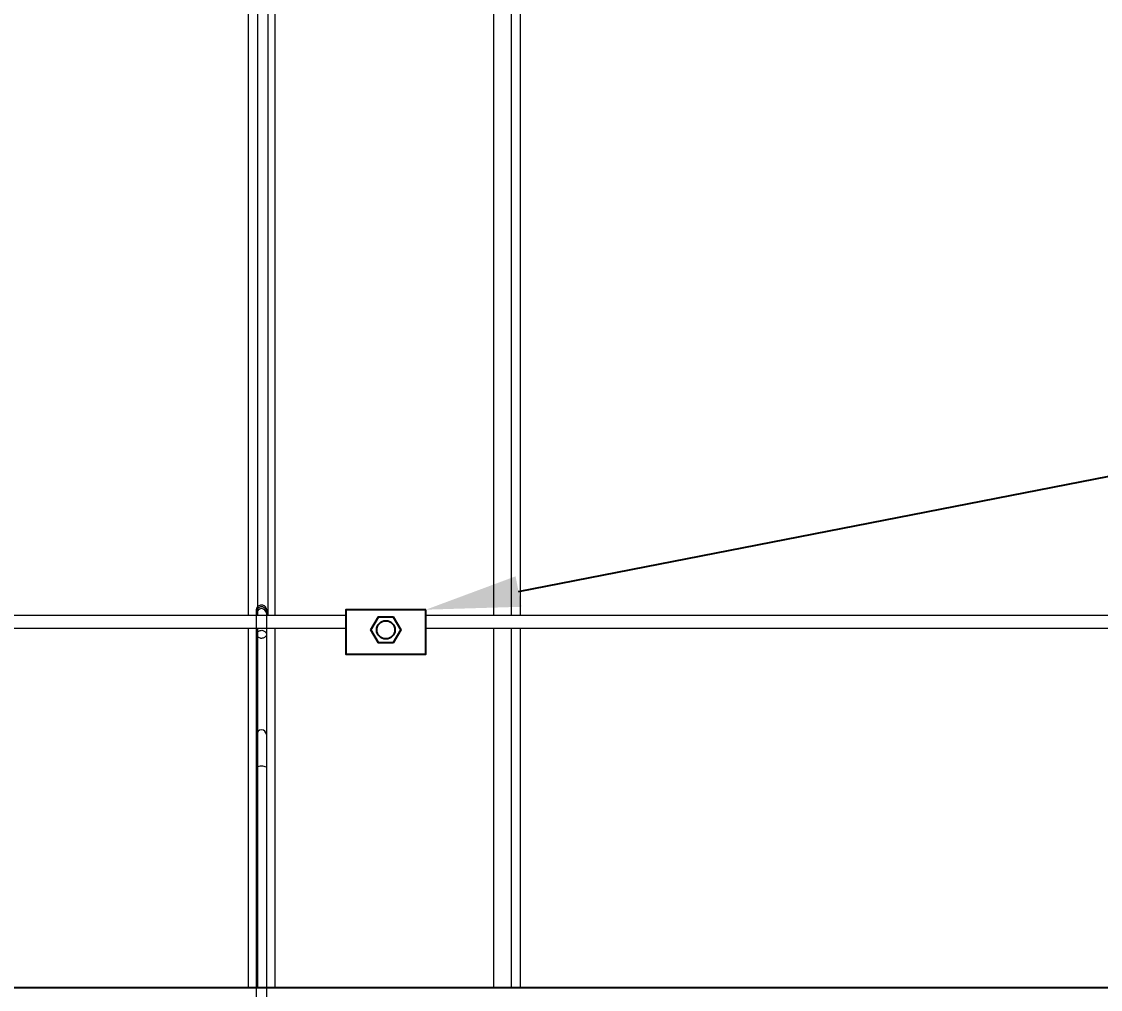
# Model space of a CAD drawing. Header units: feet. Extents: x -17 to 1389, y -162 to 787.
# Drawn here: x 556.53 to 579.38, y 54.14 to 74.65 of the extents above; entities that cross this region are included whole.
import ezdxf
from ezdxf import colors
from ezdxf.entities.mleader import LeaderData, LeaderLine
from ezdxf.math import Vec2, Vec3

# ---------------------------------------------------------------- set-up
doc = ezdxf.new("R2010")
doc.units = ezdxf.units.FT
doc.header["$MEASUREMENT"] = 0
for name, color, linetype in [('ATI CENTER SUPPORT', 7, 'Continuous'), ('DC STRING CABLES', 30, 'Continuous'), ('G-ANNO-TEXT', 1, 'Continuous'), ('S-STEL-ANGL', 3, 'Continuous'), ('WIRE MANAGEMENT', 4, 'Continuous')]:
    doc.layers.add(name, color=color, linetype=linetype)
doc.styles.add('NEI-A', font='arial.ttf')

msp = doc.modelspace()

# ---------------------------------------------------------------- linework, layer by layer
at = {"layer": 'ATI CENTER SUPPORT', "color": 8, "linetype": 'Continuous', "lineweight": 15}
for p, q in [((561.33204, 84.04874), (561.33204, 62.07168)), ((561.52458, 82.455), (561.52458, 62.07168)), ((561.74711, 82.07062), (561.74711, 62.07168)), ((561.89486, 82.07062), (561.89486, 62.07168))]:
    msp.add_line(p, q, dxfattribs=at)
for points in [[(561.33204, 61.7936), (561.33204, 54.16813)], [(561.52458, 61.7936), (561.52458, 54.16813)], [(561.89486, 61.7936), (561.89486, 54.16813)], [(566.52577, 61.7936), (566.52577, 54.16813)], [(566.89605, 61.7936), (566.89605, 54.16813)], [(567.08859, 61.7936), (567.08859, 54.16813)]]:
    msp.add_lwpolyline(points, dxfattribs=at)
at = {"layer": 'DC STRING CABLES', "flags": 128}
msp.add_lwpolyline([(525.71551, 54.18052), (597.50695, 54.18052)], dxfattribs=at)
at = {"layer": 'S-STEL-ANGL', "flags": 128}
msp.add_lwpolyline([(563.9285, 61.76205), (564.08651, 62.03574), (564.40255, 62.03574), (564.56056, 61.76205), (564.40255, 61.48835), (564.08651, 61.48835)], close=True, dxfattribs=at)
at = {"layer": 'S-STEL-ANGL'}
msp.add_circle((564.24453, 61.76205), 0.19298, dxfattribs=at)
at = {"layer": 'WIRE MANAGEMENT', "color": 4, "linetype": 'Continuous', "lineweight": 18}
for p, q in [((525.71551, 62.07168), (563.39637, 62.07168)), ((561.50695, 61.66708), (561.50695, 62.15055)), ((561.71551, 62.15055), (561.71551, 62.11621)), ((561.71551, 62.11288), (561.71551, 61.66708)), ((565.09269, 62.07168), (597.50695, 62.07168)), ((563.39637, 61.7936), (525.71551, 61.7936)), ((597.50695, 61.7936), (565.09269, 61.7936)), ((561.50695, 53.07885), (561.50695, 61.66708)), ((561.71551, 61.66708), (561.71551, 53.07885))]:
    msp.add_line(p, q, dxfattribs=at)
for centre, radius, start, end in [((561.61123, 62.10709), 0.10444, 3.131875, 176.868125), ((561.61105, 59.53725), 0.10422, 89.90163, 177.258081), ((561.61141, 59.53725), 0.10422, 2.741919, 90.09837), ((561.58756, 58.72442), 0.14854, 80.828011, 122.864295), ((561.63491, 58.72442), 0.14854, 57.135705, 99.171989)]:
    msp.add_arc(centre, radius, start, end, dxfattribs=at)
for points, knots in [([(561.50695, 62.1128), (561.5077, 62.13749), (561.50889, 62.17708), (561.52921, 62.21606), (561.54411, 62.2305), (561.55099, 62.23605), (561.55809, 62.24084), (561.57241, 62.2489), (561.59567, 62.2569), (561.6204, 62.2567), (561.63645, 62.25301), (561.64859, 62.24891), (561.67382, 62.23551), (561.69794, 62.2035), (561.71299, 62.1582), (561.71461, 62.12902), (561.71551, 62.1128)], [0, 0, 0, 0, 0.18466402, 0.29600473, 0.31907598, 0.34123923, 0.36268421, 0.38369812, 0.46540883, 0.5451378, 0.56661738, 0.58970448, 0.6418362, 0.78024257, 0.87785996, 1, 1, 1, 1]), ([(561.507, 62.11298), (561.50699, 62.11629), (561.50699, 62.13184), (561.50713, 62.15739), (561.50739, 62.18733), (561.50886, 62.2115), (561.51472, 62.2286), (561.52166, 62.24137), (561.5323, 62.25619), (561.55106, 62.27385), (561.58068, 62.28927), (561.61571, 62.29438), (561.65017, 62.28606), (561.6742, 62.27114), (561.68907, 62.25669), (561.69987, 62.24304), (561.71487, 62.21281), (561.7156, 62.1675), (561.71554, 62.13147), (561.71551, 62.11621)], [0, 0, 0, 0, 0.02105151, 0.09895176, 0.16253199, 0.21185965, 0.25210869, 0.27631863, 0.30421928, 0.36790042, 0.43829013, 0.51369457, 0.58781377, 0.65922098, 0.69086285, 0.71944439, 0.76969645, 0.90242217, 1, 1, 1, 1]), ([(561.50729, 62.11545), (561.50746, 62.11764), (561.50791, 62.12335), (561.50505, 62.13126), (561.50822, 62.13355), (561.50837, 62.13366)], [0, 0, 0, 0, 0.37124697, 0.96881337, 1, 1, 1, 1]), ([(561.58664, 61.58437), (561.59482, 61.58308), (561.61423, 61.58001), (561.645, 61.58523), (561.67588, 61.59962), (561.70111, 61.62229), (561.71605, 61.65135), (561.71586, 61.68083), (561.70452, 61.70598), (561.68458, 61.72802), (561.65543, 61.74554), (561.62036, 61.75413), (561.58534, 61.75114), (561.55382, 61.73883), (561.52707, 61.71845), (561.50976, 61.69193), (561.5053, 61.66387), (561.51189, 61.6388), (561.52784, 61.61574), (561.55287, 61.59517), (561.57486, 61.58814), (561.58664, 61.58437)], [0, 0, 0, 0, 0.04193154, 0.099477, 0.15531906, 0.21333136, 0.26895792, 0.3159218, 0.35787466, 0.40647399, 0.46486042, 0.52824587, 0.58674798, 0.64065834, 0.6982008, 0.75522703, 0.79695093, 0.83888666, 0.88358568, 0.93767617, 1, 1, 1, 1]), ([(561.50716, 60.25957), (561.50708, 60.26583), (561.50683, 60.28521), (561.5069, 60.30458), (561.50695, 60.31771)], [0, 0, 0, 0, 0.3227955, 1, 1, 1, 1])]:
    msp.add_open_spline(points, degree=3, knots=knots, dxfattribs=at)

# ---------------------------------------------------------------- leaders
at = {"layer": 'G-ANNO-TEXT'}
ml = msp.add_multileader_mtext('Standard', dxfattribs=at)
ml.set_content('(TYP.) HANGER WIRE SUPPORT ROD', color=256, style='NEI-A')
ml.set_leader_properties()
ml.build(insert=Vec2(0, 0))
ml.multileader.update_dxf_attribs({"dogleg_length": 0.89968, "arrow_head_size": 2})
ctx = ml.context
ctx.base_point, ctx.char_height, ctx.arrow_head_size, ctx.landing_gap_size, ctx.plane_origin = Vec3(580.46496, 65.02279), 1, 2, 1.53573, Vec3(651.98235, -3.33674)
notes = []
notes.append((ctx, [(1, (1, 1, 0), (579.56528, 65.02279), (1, 0), 0.89968, [(0, [(565.09269, 62.18987)], 0, [])])]))
ctx.mtext.insert, ctx.mtext.width, ctx.mtext.flow_direction = Vec3(582.0007, 65.53131), 14.9636153, 5
ctx.mtext.has_bg_fill, ctx.mtext.bg_color, ctx.mtext.bg_scale_factor, ctx.mtext.bg_transparency, ctx.mtext.use_window_bg_color = 1, -1073741824, 1.5, 0, 1
for ctx, leaders in notes:
    for number, flags, end, landing, length, lines in leaders:
        leader = LeaderData()
        leader.index, (leader.has_last_leader_line, leader.has_dogleg_vector, leader.attachment_direction) = number, flags
        leader.last_leader_point, leader.dogleg_vector, leader.dogleg_length = Vec3(end), Vec3(landing), length
        for number, points, colour, breaks in lines:
            line = LeaderLine()
            line.index, line.vertices, line.color, line.breaks = number, Vec3.list(points), colors.encode_raw_color(colour), breaks
            leader.lines.append(line)
        ctx.leaders.append(leader)

# ---------------------------------------------------------------- next in the draw order: linework, layer by layer
at = {"layer": 'ATI CENTER SUPPORT', "color": 8, "linetype": 'Continuous', "lineweight": 15}
for p, q in [((567.08859, 84.04874), (567.08859, 62.07168)), ((566.89605, 82.455), (566.89605, 62.07168)), ((566.52577, 82.07062), (566.52577, 62.07168))]:
    msp.add_line(p, q, dxfattribs=at)
at = {"layer": 'S-STEL-ANGL'}
msp.add_lwpolyline([(565.09269, 62.18987), (563.39637, 62.18987), (563.39637, 61.24672), (565.09269, 61.24672)], close=True, dxfattribs=at)

doc.saveas('drawing.dxf')
